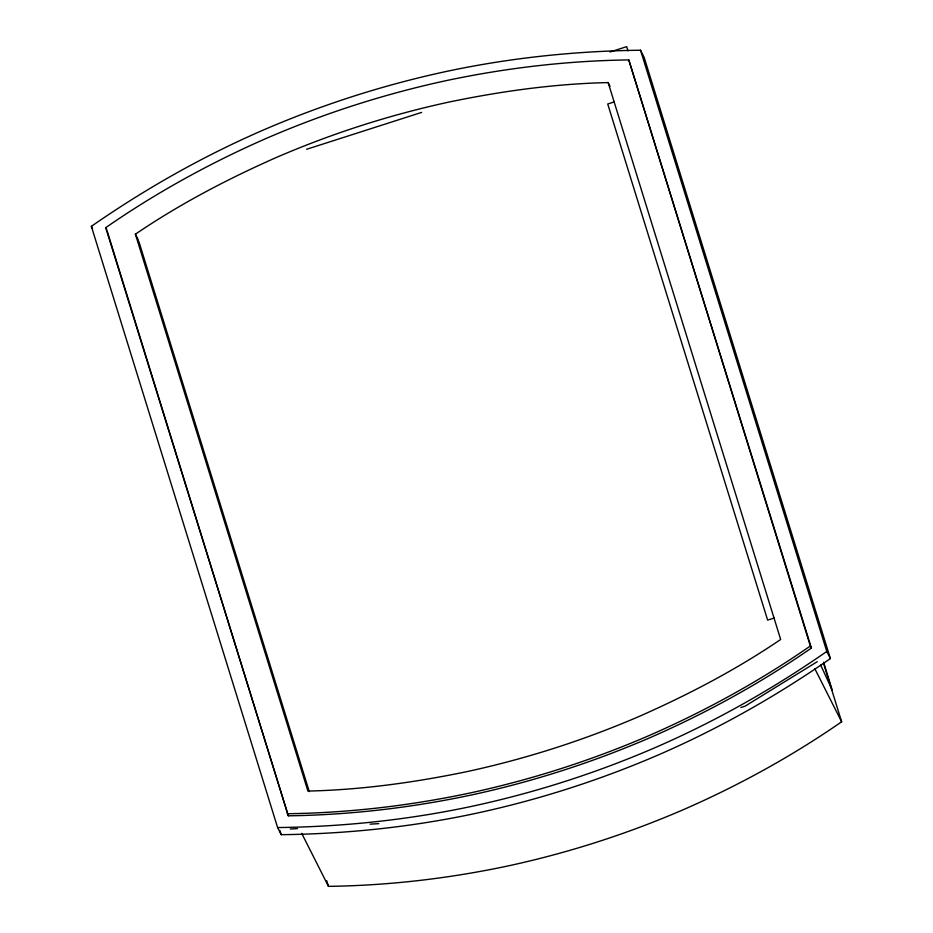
<?xml version="1.0" encoding="UTF-8"?>
<svg xmlns="http://www.w3.org/2000/svg" width="933" height="933" viewBox="0 0 933 933"><rect width="100%" height="100%" fill="white"/><g stroke="black" fill="none" stroke-linecap="round" stroke-linejoin="round"><path stroke-width="1.4" d="M91.364 226.334C145.408 188.793 202.881 156.266 263.269 130.06A957.095 927.857 -26.8 0 1 445.449 71.643C509.57 57.904 574.996 51 640.539 50.23L644.143 57.356L830.393 658.57C776.349 696.123 718.865 728.65 658.488 754.855A957.095 927.857 -26.8 0 1 476.308 813.261C412.188 827 346.761 833.915 281.206 834.685L277.614 827.559L91.364 226.334L92.554 228.713M105.721 227.652C156.394 192.56 210.578 162.727 267.06 138.061A940.697 911.949 -26.8 0 1 446.114 80.646C506.176 67.922 567.381 60.738 628.784 59.922L811.395 648.062C760.71 683.166 706.526 712.999 650.056 737.665A940.697 911.949 -26.8 0 1 471.002 795.079C410.94 807.791 349.723 814.987 288.32 815.804L105.721 227.652L106.759 229.728M608.153 82.582L780.664 639.478C736.335 669.602 688.671 694.549 639.688 716.206A909.08 881.312 -26.8 0 1 466.652 771.684C414.404 782.495 361.316 789.878 307.913 791.067L135.402 234.183C179.731 204.047 227.395 179.113 276.378 157.455A909.08 881.312 -26.8 0 1 449.414 101.965C501.662 91.154 554.75 83.772 608.153 82.582L610.007 86.256M628.784 59.922L810.345 645.998C759.672 681.09 705.488 710.923 649.006 735.601A940.697 911.949 -26.8 0 1 469.952 793.003C409.89 805.727 348.685 812.911 287.282 813.728M640.539 50.23L826.79 651.456C772.746 688.997 715.273 721.524 654.884 747.73A957.095 927.857 -26.8 0 1 472.704 806.147C408.596 819.885 343.157 826.79 277.614 827.559M823.536 663.34L841.636 721.792C791.919 756.22 738.761 785.481 683.353 809.681A923.238 895.027 -26.8 0 1 507.692 866.011C448.761 878.489 388.723 885.545 328.474 886.35L301.697 833.332M817.226 661.695L745.047 706.188L740.884 707.517M306.642 149.28L421.634 112.403M610.065 51.98L626.684 46.65L627.979 50.825M614.439 101.849L607.733 103.995L767.626 620.13L774.332 617.996M290.256 829.04L297.51 828.597M370.086 824.154L378.798 823.629M826.79 651.456L830.393 658.57M810.345 645.998L811.395 648.062M814.859 668.774L841.636 721.792M135.402 234.183L138.492 240.306M820.678 665.077L832.213 690.07L823.594 662.243M138.924 241.694L309.289 791.627M326.748 880.787L328.474 886.35M107.19 231.116L288.32 815.804M279.912 830.51L281.206 834.685"/></g></svg>
